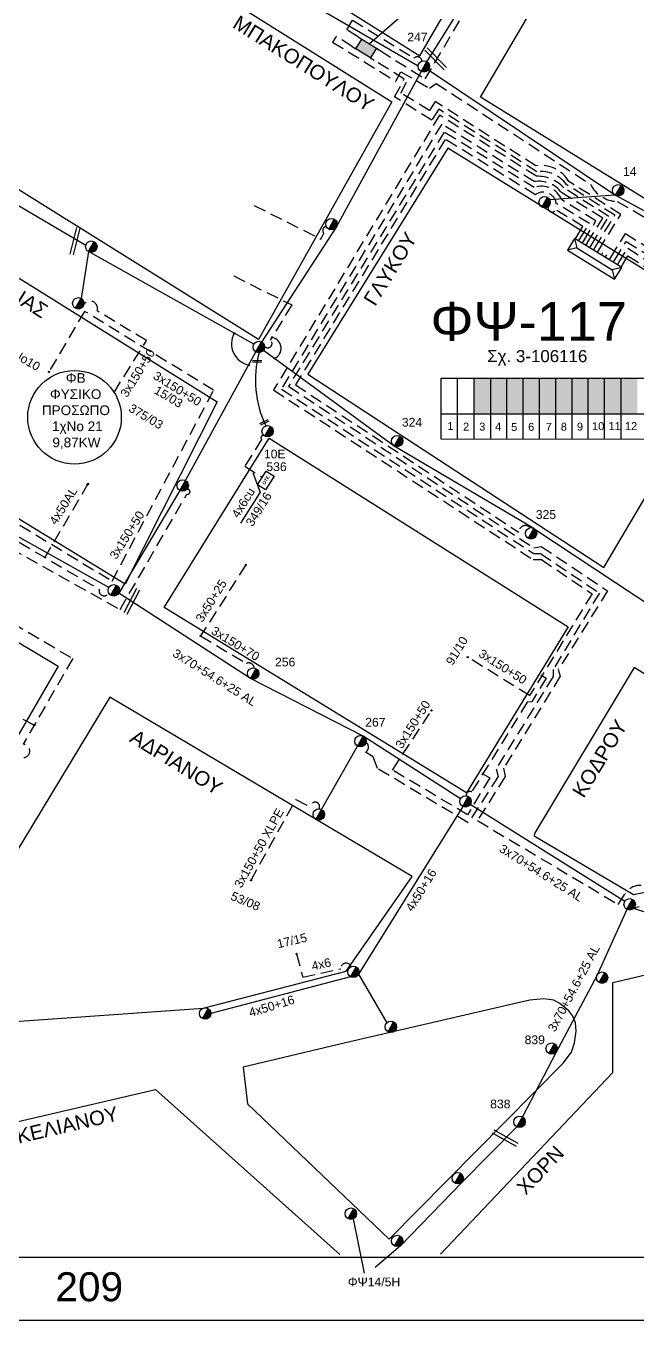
# Model space of a CAD drawing. Header units: millimetres. Extents: x 1421 to 10994, y 848 to 1896.
# Drawn here: x 10390.6 to 10516.9, y 848.3 to 1115.7 of the extents above; entities that cross this region are included whole.
import ezdxf
from ezdxf.enums import TextEntityAlignment as Align

# ---------------------------------------------------------------- set-up
doc = ezdxf.new("R2010")
doc.units = ezdxf.units.MM
doc.linetypes.add('DASHED', pattern=[19.05, 12.7, -6.35])
for name, color, linetype, lineweight in [('3x150+50', 7, 'Continuous', 30), ('3x150+50 XLPE', 7, 'SYN_LINE', 30), ('3x150+70', 7, 'Continuous', 30), ('3x50+25', 7, 'Continuous', 30), ('3x70+54.6+25 AL', 7, 'SYN_LINE', 30), ('4x50+16', 7, 'Continuous', 30), ('4x6', 7, 'SYN_LINE', 30), ('Pillar Υποσταθμού', 7, 'SYN_LINE', 30), ('Άγνωστα', 7, 'Continuous', 30), ('Υπόγεια καλώδια Παροχών ΧΤ   4x50AL', 7, 'DASHED', 30), ('Υπόγεια καλώδια Παροχών ΧΤ   4x6', 7, 'DASHED', 30)]:
    doc.layers.add(name, color=color, linetype=linetype, lineweight=lineweight)
for name, color, linetype in [('Link Box 4 Διευθύνσεων', 7, 'Continuous'), ('Pillar OTE', 7, 'Continuous'), ('TEXT ΚΑΛΩΔΙΩΝ', 7, 'Continuous'), ('ΑΓΝΩΣΤΟ ΕΝΑΕΡΙΟ ΚΑΛΩΔΙΟ', 7, 'Continuous'), ('ΑΓΝΩΣΤΟ ΥΠΟΓΕΙΟ ΚΑΛΩΔΙΟ', 7, 'DASHED'), ('Επιγραφές - Σχήματα', 7, 'Continuous'), ('Μηχανική τομή', 7, 'Continuous'), ('Στύλος ΦΜ', 7, 'Continuous'), ('Στύλος ΦΜ @ 1', 7, 'Continuous'), ('Συνδέσεις', 7, 'Continuous'), ('Τομή', 7, 'Continuous'), ('Υποσταθμός πόλεως', 7, 'Continuous'), ('Υπόβαθρο ΔΕΗ', 7, 'Continuous')]:
    doc.layers.add(name, color=color, linetype=linetype)
doc.styles.add('arial', font='arial.ttf', dxfattribs={"height": 3})
doc.styles.get("Standard").update_dxf_attribs({"font": 'arial.ttf', "height": 1.8})
doc.linetypes.add('SYN_LINE', pattern='A,0.5,-0.0001,["/\\/\\/\\/",Standard,S=0.1,R=0,X=0,Y=-0.05],-0.25', length=0.7501)
doc.dimstyles.new('ISO-25', dxfattribs={"dimtxt": 2.5, "dimasz": 2.5, "dimexe": 1.25, "dimexo": 0.625, "dimtad": 1, "dimtxsty": 'Standard', "dimcen": 2.5, "dimadec": 0, "dimazin": 0, "dimtfac": 1, "dimtmove": 0, "dimatfit": 3, "dimfxl": 1, "dimarcsym": 0})

# ---------------------------------------------------------------- blocks, each defined once
blk = doc.blocks.new('ΥΠΑΡΧΩΝ ΤΣΙΜΕΝΤΕΝΙΟΣ ΣΤΥΛΟΣ')
at = {"layer": 'Στύλος ΦΜ'}
blk.add_hatch(color=7, dxfattribs=at).paths.add_polyline_path([(-1.29, -2.28, 0.574793), (2.62, 0, 0.268822), (1.3, 2.27)])
at = {"layer": 'Στύλος ΦΜ', "color": 7}
blk.add_line((-1.29, -2.28), (1.3, 2.27), dxfattribs=at)
blk.add_circle((0, 0), 2.62, dxfattribs=at)
at = {"layer": 'Στύλος ΦΜ', "flags": 4}
for tag, p in [('ΑΡΙΘΜΟΣ', (-4.68, 8.05)), ('ΤΥΠΟΣ', (-4.91, 3.03))]:
    blk.add_attdef(tag, p, '', height=4, dxfattribs=at)
blk = doc.blocks.new('LINK BOX 4 ΑΝΑΧΩΡΗΣΕΩΝ')
at = {"layer": 'Link Box 4 Διευθύνσεων', "ltscale": 40}
blk.add_hatch(color=256, dxfattribs=at).paths.add_polyline_path([(-3.54, 0), (-3.54, -4.67), (3.54, -4.67), (3.54, 0)])
for p, q in [((-3.54, 0), (-5.33, 0)), ((5.33, 0), (3.54, 0)), ((-3.54, -4.67), (-5.33, -4.67)), ((5.33, -4.67), (3.54, -4.67))]:
    blk.add_line(p, q, dxfattribs=at)
blk.add_lwpolyline([(-3.54, -4.67), (-3.54, 0), (3.54, 0), (3.54, -4.67)], close=True, dxfattribs=at)
blk = doc.blocks.new('ΥΠΟΣΤΑΘΜΟΣ ΠΟΛΕΩΣ 13 ΑΝΑΧΩΡΗΣΕΩΝ')
at = {"layer": 'Υποσταθμός πόλεως', "ltscale": 40}
for p, q in [((-11.12, -2.82), (-11.12, -4)), ((-9.53, -2.82), (-9.53, -4)), ((-7.77, -2.82), (-7.77, -4)), ((-5.99, -2.82), (-5.99, -4)), ((-4.14, -2.82), (-4.14, -4)), ((-2.3, -2.82), (-2.3, -4)), ((-0.43, -2.82), (-0.43, -4)), ((1.54, -2.82), (1.54, -4)), ((3.43, -2.82), (3.43, -4)), ((5.39, -2.82), (5.39, -4)), ((7.32, -2.82), (7.32, -4)), ((9.32, -2.82), (9.32, -4)), ((11.11, -2.82), (11.11, -4))]:
    blk.add_line(p, q, dxfattribs=at)
blk.add_lwpolyline([(-11.43, 2.82), (11.43, 2.82), (11.43, -2.82), (-11.43, -2.82)], close=True, dxfattribs=at)
for points in [[(-8.62, 0), (-11.43, 2.82)], [(-11.43, -2.82), (-8.62, 0)], [(-8.62, 0), (8.62, 0)], [(8.62, 0), (11.43, 2.82)], [(11.43, -2.82), (8.62, 0)]]:
    blk.add_lwpolyline(points, dxfattribs=at)
at = {"layer": 'Υποσταθμός πόλεως', "linetype": 'SYN_LINE', "ltscale": 40, "flags": 1}
for tag, p in [('ΜΕΤΑΣΧΗΜΑΤΙΣΜΟΣ', (12.22, 1.68)), ('ΙΣΧΥΣ', (12.2, -1.11)), ('ΑΡΙΘΜΟΣ', (12.32, -3.83))]:
    blk.add_attdef(tag, p, '', height=1.8, dxfattribs=at)
blk = doc.blocks.new('ΤΟΜΗ')
at = {"layer": 'Τομή', "ltscale": 40}
for p, q in [((11.3, -0.6), (-11.4, -0.6)), ((11.3, -3.4), (-11.4, -3.4))]:
    blk.add_line(p, q, dxfattribs=at)
blk = doc.blocks.new('_ΣΥΝΔΕΣΗ')
at = {"layer": 'Συνδέσεις', "linetype": 'SYN_LINE', "ltscale": 40}
blk.add_hatch(color=256, dxfattribs=at).paths.add_polyline_path([(0.5, 0, 1), (-0.5, 0, 1)])
at = {"layer": 'Συνδέσεις'}
blk.add_circle((0, 0), 0.5, dxfattribs=at)
blk = doc.blocks.new('ΜΗΧΑΝΙΚΗ ΤΟΜΗ')
at = {"layer": 'Μηχανική τομή', "ltscale": 40}
for p, q in [((-3.8, 1.2), (3.8, 1.2)), ((3.8, -0.3), (-3.8, -0.3))]:
    blk.add_line(p, q, dxfattribs=at)
blk = doc.blocks.new('PILLAR ΟΤΕ')
at = {"layer": 'Pillar OTE', "ltscale": 40}
blk.add_lwpolyline([(-3.31, 2.02), (3.39, 2.02), (3.39, -1.99), (-3.31, -1.99)], close=True, dxfattribs=at)
at = {"layer": 'Pillar OTE', "insert": (-1.81, 0.71), "char_height": 1.3575, "width": 109.961, "attachment_point": 1}
blk.add_mtext('{\\fArial|b1|i0|c161|p34;OTE}', dxfattribs=at)

msp = doc.modelspace()

# ---------------------------------------------------------------- hatches: boundary and pattern name
at = {"layer": 'Pillar Υποσταθμού', "linetype": 'Continuous', "lineweight": -3, "ltscale": 0.2}
h = msp.add_hatch(color=151, dxfattribs=at)
h.dxf.hatch_style = 1
h.paths.add_polyline_path([(10483.24, 1035.57), (10486.68, 1035.56), (10486.68, 1042.93), (10483.24, 1042.93)])
h = msp.add_hatch(color=133, dxfattribs=at)
h.dxf.hatch_style = 1
h.paths.add_polyline_path([(10489.98, 1042.93), (10486.68, 1042.93), (10486.68, 1035.56), (10489.98, 1035.56)])
h = msp.add_hatch(color=27, dxfattribs=at)
h.dxf.hatch_style = 1
h.paths.add_polyline_path([(10493.36, 1035.56), (10493.36, 1042.93), (10489.98, 1042.93), (10489.98, 1035.56)])
h = msp.add_hatch(color=1, dxfattribs=at)
h.dxf.hatch_style = 1
h.paths.add_polyline_path([(10496.76, 1042.93), (10493.36, 1042.93), (10493.36, 1035.56), (10496.76, 1035.56)])
h = msp.add_hatch(color=2, dxfattribs=at)
h.dxf.hatch_style = 1
h.paths.add_polyline_path([(10500.1, 1042.93), (10496.76, 1042.93), (10496.76, 1035.56), (10500.1, 1035.55)])
h = msp.add_hatch(color=173, dxfattribs=at)
h.dxf.hatch_style = 1
h.paths.add_polyline_path([(10500.1, 1035.55), (10503.48, 1035.55), (10503.48, 1042.93), (10500.1, 1042.93)])
for color, points in [(30, [(10506.82, 1042.93), (10503.48, 1042.93), (10503.48, 1035.55), (10506.82, 1035.55)]), (85, [(10510.19, 1042.93), (10506.82, 1042.93), (10506.82, 1035.55), (10510.19, 1035.54)]), (5, [(10510.19, 1035.54), (10513.6, 1035.54), (10513.6, 1042.93), (10510.19, 1042.93)]), (6, [(10516.99, 1042.93), (10513.6, 1042.93), (10513.6, 1035.54), (10516.99, 1035.54)])]:
    msp.add_hatch(color=color, dxfattribs=at).paths.add_polyline_path(points)

# ---------------------------------------------------------------- linework, layer by layer
at = {"lineweight": -3, "ltscale": 0.2}
msp.add_circle((10400.67, 1034.84), 9.67, dxfattribs=at)
at = {"layer": '3x150+50', "color": 62, "linetype": 'DASHED', "lineweight": -3, "ltscale": 0.2}
msp.add_lwpolyline([(10408.86, 1039.97), (10415.53, 1050.67), (10405.36, 1056.81, 0.842879), (10402.62, 1058.21, 1.511845)], format="xyb", dxfattribs=at)
at = {"layer": '3x150+50 XLPE', "color": 6, "linetype": 'DASHED', "lineweight": -3, "ltscale": 0.2}
for points in [[(10459.29, 1113.42), (10456.93, 1114.89), (10458.08, 1116.87), (10470.8, 1109.04, -0.579433), (10472.49, 1108.43, 1.371127)], [(10508.21, 1069.87), (10512.35, 1076.56), (10502.35, 1082.9, 0.275808), (10496.2, 1085.55), (10475.93, 1098.51), (10474.5, 1096.2), (10466.78, 1101.04), (10468.79, 1104.7), (10462.56, 1108.61)], [(10349.83, 1017.51, 0.4604), (10349.92, 1020.58), (10356.81, 1032.31), (10408.43, 1001.01), (10429.42, 1040.43), (10402.74, 1056.72), (10395.4, 1044.22)]]:
    msp.add_lwpolyline(points, format="xyb", dxfattribs=at)
at = {"layer": '3x150+50 XLPE', "color": 5, "linetype": 'DASHED', "lineweight": -3, "ltscale": 0.2}
for points in [[(10458.05, 1111.44), (10454.73, 1113.52), (10454, 1112.33), (10467.04, 1104.27), (10468.11, 1106.19), (10474.03, 1102.83), (10475.41, 1103.8), (10507.28, 1082.96, 0.277749), (10512.81, 1079.42), (10535.94, 1066.24, 0.544329), (10538.84, 1063.75, -17.91471)], [(10509.01, 1069.38), (10513.57, 1076.75), (10502.85, 1083.54, 0.308142), (10495.98, 1086.77), (10475.18, 1100.06), (10474.05, 1098.22), (10468.08, 1101.8), (10469.81, 1105.03)]]:
    msp.add_lwpolyline(points, format="xyb", dxfattribs=at)
at = {"layer": '3x150+50 XLPE', "color": 173, "linetype": 'DASHED', "lineweight": -3, "ltscale": 0.2}
for points in [[(10507.43, 1070.35), (10511.11, 1076.31), (10501.76, 1082.2, 0.225029), (10496.14, 1084.62), (10476.11, 1097.26), (10441.8, 1040.48), (10495.45, 1005.43), (10497.15, 1005.43), (10507.61, 998.36), (10494.72, 977.35), (10481.93, 985.28)], [(10497.26, 981.48), (10498.11, 980.97), (10495.2, 976.08), (10494.24, 975.99), (10482.74, 957.46, 0.574818), (10481.59, 956.65, -4.275157)]]:
    msp.add_lwpolyline(points, format="xyb", dxfattribs=at)
at = {"layer": '3x150+50 XLPE', "color": 30, "linetype": 'DASHED', "lineweight": -3, "ltscale": 0.2}
for points in [[(10506.64, 1070.84), (10509.83, 1075.99), (10501.31, 1081.24, 0.280062), (10495.65, 1083.51), (10476.54, 1095.41), (10443.42, 1040.67), (10495.56, 1006.69), (10496.99, 1006.69), (10509.12, 998.53), (10499.6, 982.73), (10499.56, 981.26), (10487.81, 962.24), (10488.23, 960.6), (10482.03, 951.07), (10463.26, 962.29), (10462.4, 964.72), (10460.82, 965.62, 0.513708), (10460.91, 967.72, -2.016451)], [(10437.14, 939.18), (10446.43, 955.89), (10449.49, 954.23, -1.425212), (10451.21, 953.95, 1.264342)]]:
    msp.add_lwpolyline(points, format="xyb", dxfattribs=at)
at = {"layer": '3x150+50 XLPE', "color": 85, "linetype": 'DASHED', "lineweight": -3, "ltscale": 0.2}
for points in [[(10505.89, 1071.31), (10508.43, 1075.43), (10501.35, 1079.74, 0.411644), (10495.67, 1082.28), (10477.07, 1093.75), (10444.89, 1041.23), (10495.58, 1007.85), (10497.09, 1008.14), (10510.84, 998.97), (10500.64, 982.73), (10501.04, 981.33), (10489.35, 962.33), (10489.63, 960.6), (10483.94, 951.51), (10513.01, 934.21), (10514.44, 936.41, -0.556552), (10520.91, 936.26), (10524.37, 936.96)], [(10371.44, 1002.08), (10400.3, 984.99), (10390.06, 967.29, -0.94324), (10390.18, 964.52, 2.251351)], [(10524.83, 934.67), (10521.16, 933.93, 0.122941), (10516.19, 933.34, 7.526103)]]:
    msp.add_lwpolyline(points, format="xyb", dxfattribs=at)
at = {"layer": '3x150+50 XLPE', "color": 2, "linetype": 'DASHED', "lineweight": -3, "ltscale": 0.2}
for points in [[(10505.13, 1071.77), (10507.06, 1074.88), (10500.22, 1078.98, 0.57103), (10495.9, 1080.82), (10477.29, 1092.25), (10446.34, 1041.53), (10492.46, 1011.09, -0.678902), (10494.85, 1012.02, 15.680783)], [(10350.33, 1017.22, 0.695692), (10351.16, 1019.46), (10356.41, 1028.31), (10405.79, 999.28, 0.910249), (10407.74, 998.54, 26.677857)]]:
    msp.add_lwpolyline(points, format="xyb", dxfattribs=at)
at = {"layer": '3x150+50 XLPE', "color": 62, "linetype": 'DASHED', "lineweight": -3, "ltscale": 0.2}
for points in [[(10504.46, 1072.19), (10505.74, 1074.26), (10500.1, 1077.72, -1.233816), (10498.79, 1078.61, -9.63293)], [(10351.42, 1016.57, 0.800783), (10352.3, 1018.39), (10357.08, 1026.26), (10370.45, 1018.61), (10370.78, 1017.11), (10410.08, 995.1), (10423.88, 1018.95, 1.36239), (10423.88, 1019.93, 111.825281)]]:
    msp.add_lwpolyline(points, format="xyb", dxfattribs=at)
at = {"layer": '3x150+50 XLPE', "color": 1, "linetype": 'DASHED', "lineweight": -3, "ltscale": 0.2}
msp.add_lwpolyline([(10511.48, 1067.85), (10514.54, 1072.8), (10544.41, 1054.04), (10561.03, 1046.58), (10561.94, 1043.84), (10574.82, 1047.5), (10573.05, 1052.86, -0.740693), (10574.4, 1053.81, -1)], format="xyb", dxfattribs=at)
at = {"layer": '3x150+50 XLPE', "color": 27, "linetype": 'DASHED', "lineweight": -3, "ltscale": 0.2}
msp.add_lwpolyline([(10512.3, 1067.34), (10514.68, 1071.18), (10542.93, 1053.5), (10560, 1045.98), (10561.46, 1041.97), (10574.28, 1045.95), (10576.75, 1037.7), (10578.27, 1038.25)], dxfattribs=at)
at = {"layer": '3x150+50 XLPE', "color": 151, "linetype": 'DASHED', "lineweight": -3, "ltscale": 0.2}
msp.add_lwpolyline([(10513.15, 1066.81), (10514.98, 1069.76), (10542.41, 1052.54), (10558.94, 1044.94), (10563.6, 1029.9, -0.522517), (10566.01, 1017.17), (10573.12, 993.97)], format="xyb", dxfattribs=at)
at = {"layer": '3x150+50 XLPE', "color": 133, "linetype": 'DASHED', "lineweight": -3, "ltscale": 0.2}
msp.add_lwpolyline([(10513.92, 1066.34), (10515.04, 1068.17), (10541.17, 1051.79), (10558.03, 1044.3), (10562.58, 1028.7, -0.460917), (10566.14, 1021.24), (10575.35, 994.65)], format="xyb", dxfattribs=at)
at = {"layer": '3x150+50 XLPE', "color": 2, "linetype": 'DASHED', "lineweight": -3, "ltscale": 0.2}
msp.add_lwpolyline([(10403.44, 1021.06), (10394.53, 1005.9)], dxfattribs=at)
at = {"layer": '3x150+50 XLPE', "color": 85, "linetype": 'DASHED', "lineweight": -3, "ltscale": 0.2}
msp.add_lwpolyline([(10392.35, 971.25), (10382.05, 976.42)], dxfattribs=at)
at = {"layer": '3x150+50 XLPE', "color": 173, "linetype": 'DASHED', "lineweight": -3, "ltscale": 0.2}
msp.add_lwpolyline([(10485.04, 961.16), (10486.47, 960.36), (10481.91, 952.73), (10466.4, 961.95), (10474.43, 974.28)], dxfattribs=at)
at = {"layer": '3x150+70', "color": 133, "linetype": 'DASHED', "lineweight": -3, "ltscale": 0.2}
msp.add_lwpolyline([(10463.8, 1110.58), (10473.14, 1104.73), (10507.8, 1163.26, 0.405678), (10515.32, 1176.13), (10520.97, 1184.66), (10519.53, 1189.63), (10528.93, 1204.21), (10510.72, 1266.61), (10521.96, 1280.08), (10565, 1255.03), (10579.61, 1277.78)], format="xyb", dxfattribs=at)
at = {"layer": '3x150+70', "color": 30, "linetype": 'DASHED', "lineweight": -3, "ltscale": 0.2}
msp.add_lwpolyline([(10426.73, 989.65), (10436.19, 983.99, -0.526687), (10437.8, 983.04)], format="xyb", dxfattribs=at)
at = {"layer": '3x50+25', "color": 30, "linetype": 'DASHED', "lineweight": -3, "ltscale": 0.2}
msp.add_lwpolyline([(10436.06, 1004.33), (10426.73, 989.65)], dxfattribs=at)
at = {"layer": '3x70+54.6+25 AL', "color": 173, "linetype": 'SYN_LINE', "lineweight": -3, "ltscale": 15}
for points in [[(10506.65, 1165.17), (10488.56, 1132.59), (10473.45, 1108.34)], [(10407.75, 999.65), (10375.56, 1017.61), (10342.08, 1038.96), (10325.26, 1051.46)]]:
    msp.add_lwpolyline(points, dxfattribs=at)
at = {"layer": '3x70+54.6+25 AL', "color": 1, "linetype": 'SYN_LINE', "lineweight": -3, "ltscale": 15}
msp.add_lwpolyline([(10385.91, 1160.45), (10409.43, 1144.59), (10423.23, 1136.24), (10442.24, 1124.53), (10471.69, 1107.44)], dxfattribs=at)
at = {"layer": '3x70+54.6+25 AL', "color": 6, "linetype": 'SYN_LINE', "lineweight": -3, "ltscale": 15}
msp.add_lwpolyline([(10472.28, 1106.29), (10454.76, 1074.08), (10439.33, 1050.37)], dxfattribs=at)
at = {"layer": '3x70+54.6+25 AL', "color": 62, "linetype": 'SYN_LINE', "lineweight": -3, "ltscale": 15}
for points in [[(10473.81, 1106.62), (10512.45, 1080.69), (10530.12, 1071.18), (10540.52, 1065.25)], [(10498.83, 1079.84), (10512.3, 1080.79)], [(10437.71, 1049.92), (10403.56, 1069.06)], [(10423.61, 1021.75), (10438.17, 1048.32)], [(10422.44, 1019.71), (10409.8, 998.49)]]:
    msp.add_lwpolyline(points, dxfattribs=at)
at = {"layer": '3x70+54.6+25 AL', "color": 151, "linetype": 'SYN_LINE', "lineweight": -3, "ltscale": 15}
msp.add_lwpolyline([(10349.14, 1104.17), (10373.1, 1087.98), (10402.99, 1070.36)], dxfattribs=at)
at = {"layer": '3x70+54.6+25 AL', "color": 62, "linetype": 'SYN_LINE', "lineweight": -3, "ltscale": 10}
msp.add_lwpolyline([(10403.57, 1069.05), (10402.04, 1059.39)], dxfattribs=at)
at = {"layer": '3x70+54.6+25 AL', "color": 2, "linetype": 'SYN_LINE', "lineweight": -3, "ltscale": 15}
for points in [[(10495.6, 1011.87), (10466.75, 1028.89), (10439.69, 1048.65)], [(10495.6, 1011.87), (10520.82, 995.18)]]:
    msp.add_lwpolyline(points, dxfattribs=at)
at = {"layer": '3x70+54.6+25 AL', "color": 30, "linetype": 'SYN_LINE', "lineweight": -3, "ltscale": 15}
for points in [[(10480.41, 956.02), (10460.34, 968.95), (10437.02, 980.86), (10409.8, 998.49)], [(10451.72, 953.8), (10459.17, 966.91)]]:
    msp.add_lwpolyline(points, dxfattribs=at)
at = {"layer": '3x70+54.6+25 AL', "color": 85, "linetype": 'SYN_LINE', "lineweight": -3, "ltscale": 15}
for points in [[(10514.39, 934.82), (10482.46, 954.86)], [(10514.81, 933.18), (10508.57, 919.47), (10500.1, 903.57), (10493.22, 890.32)]]:
    msp.add_lwpolyline(points, dxfattribs=at)
at = {"layer": '3x70+54.6+25 AL', "color": 2, "linetype": 'SYN_LINE', "lineweight": -3, "ltscale": 15}
msp.add_arc((10459.51, 1042.5), 21.46, 164.6703, 206.0733, dxfattribs=at)
at = {"layer": '4x50+16', "color": 85, "linetype": 'Continuous', "lineweight": -3, "ltscale": 15}
for points in [[(10480.88, 954.46), (10459.38, 919.78), (10465.19, 909.73)], [(10457.72, 919.24), (10428.85, 911.66)]]:
    msp.add_lwpolyline(points, dxfattribs=at)
at = {"layer": '4x50+16', "color": 85, "linetype": 'Continuous', "lineweight": -3, "ltscale": 0.2}
msp.add_lwpolyline([(10538.18, 926.39), (10516.19, 933.34)], dxfattribs=at)
at = {"layer": '4x6', "color": 85, "linetype": 'DASHED', "lineweight": -3, "ltscale": 0.2}
msp.add_lwpolyline([(10446.53, 923.98), (10447.85, 919.15), (10455.67, 920.92, -0.827355), (10457.84, 921.35, 13.43009)], format="xyb", dxfattribs=at)
at = {"layer": 'Pillar Υποσταθμού', "linetype": 'Continuous', "lineweight": -3, "ltscale": 40}
for points in [[(10476.47, 1030.29), (10476.47, 1042.93), (10520.38, 1042.93), (10520.38, 1030.27), (10476.47, 1030.29)], [(10479.8, 1030.29), (10479.8, 1042.93)], [(10483.24, 1030.29), (10483.24, 1042.93)], [(10486.68, 1030.28), (10486.68, 1042.93)], [(10489.98, 1030.28), (10489.98, 1042.93)], [(10493.36, 1030.28), (10493.36, 1042.93)], [(10496.76, 1030.27), (10496.76, 1042.93)], [(10500.1, 1030.27), (10500.1, 1042.93)], [(10503.48, 1030.27), (10503.48, 1042.93)], [(10506.82, 1030.26), (10506.82, 1042.93)], [(10510.19, 1030.27), (10510.19, 1042.93)], [(10513.6, 1030.27), (10513.6, 1042.93)], [(10476.47, 1035.57), (10520.38, 1035.53)]]:
    msp.add_lwpolyline(points, dxfattribs=at)
at = {"layer": 'ΑΓΝΩΣΤΟ ΕΝΑΕΡΙΟ ΚΑΛΩΔΙΟ', "color": 5, "linetype": 'Continuous', "lineweight": -3, "ltscale": 15}
for points in [[(10492.05, 888.27), (10480.75, 876.85), (10468, 863.7), (10462.83, 859.18)], [(10458.27, 869.24), (10460.5, 858.01)]]:
    msp.add_lwpolyline(points, dxfattribs=at)
at = {"layer": 'ΑΓΝΩΣΤΟ ΥΠΟΓΕΙΟ ΚΑΛΩΔΙΟ', "color": 6, "linetype": 'DASHED', "lineweight": -3, "ltscale": 0.2}
msp.add_lwpolyline([(10437.77, 1078.61), (10451.55, 1071.66), (10452.18, 1072.84, -0.616009), (10452.69, 1074.25, -0.806114)], format="xyb", dxfattribs=at)
at = {"layer": 'ΑΓΝΩΣΤΟ ΥΠΟΓΕΙΟ ΚΑΛΩΔΙΟ', "color": 2, "linetype": 'DASHED', "lineweight": -3, "ltscale": 0.2}
msp.add_lwpolyline([(10433.59, 1064.03), (10445.55, 1058.04), (10441.13, 1050.78, -1.146354), (10439.9, 1049.54, -3.206123)], format="xyb", dxfattribs=at)
at = {"layer": 'Υπόβαθρο ΔΕΗ', "lineweight": -3, "ltscale": 15}
for points in [[(10993.76, 1895.53), (8825.35, 1895.54), (8825.27, 848.33), (10993.76, 848.32)], [(10855.44, 1855.69), (8838.35, 1855.69), (8838.27, 861.33), (10836.6, 861.33)]]:
    msp.add_lwpolyline(points, close=True, dxfattribs=at)
at = {"layer": 'Υπόβαθρο ΔΕΗ', "lineweight": -3, "ltscale": 0.1}
for points in [[(10499.18, 1156.18), (10408.53, 1209.36), (10381.24, 1166.45), (10472.01, 1109.52)], [(10375.52, 1156.89), (10466.26, 1100.01), (10438.68, 1050.88), (10345.62, 1108.97)], [(10512.58, 1148.73), (10525.37, 1141.66), (10545.19, 1078.63), (10539, 1067.34), (10484.53, 1100.94)], [(10338.21, 1095.38), (10430.18, 1038.02), (10411.12, 1000.35), (10312.12, 1060.94)], [(10538.92, 1052.62), (10477.8, 1090.4), (10448.91, 1043.77), (10510.04, 1003.81)], [(10419.17, 995.56), (10440.92, 1030.5), (10502.65, 991.52), (10481.67, 957.28)], [(10358.24, 1006.78), (10397.28, 983.4), (10363.4, 924.96), (10322.6, 949.59)], [(10516.34, 983.13), (10495.73, 948.87), (10495.63, 948.4), (10516.16, 936.24), (10549.61, 942.95), (10553.73, 959.82)], [(10407.95, 977), (10389.81, 946.94), (10372.05, 918.2), (10386.44, 909.84), (10427.23, 912.76), (10456.82, 920.38), (10470.45, 939.96)], [(10492.63, 913.95), (10456.68, 905.6), (10435.53, 900.56), (10436.4, 893), (10465.71, 865.02), (10501.68, 901.37), (10503.4, 903.66), (10504.02, 905.62), (10504.36, 907.98), (10504.17, 909.75), (10503.63, 911.13), (10502.79, 912.2), (10500.94, 913.7), (10499.75, 914.39), (10497.67, 914.66), (10494.79, 914.39)]]:
    msp.add_lwpolyline(points, close=True, dxfattribs=at)
at = {"layer": 'Υπόβαθρο ΔΕΗ', "lineweight": -3}
msp.add_lwpolyline([(10461.56, 1111.99), (10469.42, 1118.83)], dxfattribs=at)
at = {"layer": 'Υπόβαθρο ΔΕΗ', "lineweight": -3, "ltscale": 0.1}
for points in [[(10439, 1019.35), (10435, 1012.93)], [(10476.31, 861.94), (10511.89, 899.48), (10511.88, 918.06), (10556.47, 928.51), (10560.95, 921.26), (10562.33, 919.03), (10563.73, 917.52), (10565.54, 915.65), (10566.55, 914.6), (10545.38, 875.15), (10535.99, 861.4)], [(10372.22, 861.48), (10362.65, 876.35), (10366.48, 884.1), (10417.38, 895.98), (10455.48, 861.86)]]:
    msp.add_lwpolyline(points, dxfattribs=at)
at = {"layer": 'Υπόβαθρο ΔΕΗ', "lineweight": -3}
for centre, radius, start, end in [((10437.6, 1050.01), 4.48, 151.0701, 258.3703), ((10441.09, 1049.07), 2.27, 293.3069, 80.7688)]:
    msp.add_arc(centre, radius, start, end, dxfattribs=at)
at = {"layer": 'Υπόγεια καλώδια Παροχών ΧΤ   4x6', "color": 2, "linetype": 'DASHED', "lineweight": -3, "ltscale": 0.2}
msp.add_lwpolyline([(10439.84, 1031.02, 0.817151), (10439.31, 1030.27), (10435.84, 1024.7), (10439.43, 1022.46)], format="xyb", dxfattribs=at)

# ---------------------------------------------------------------- block references
at = {"layer": '3x150+50 XLPE', "color": 62, "linetype": 'DASHED', "lineweight": -3, "ltscale": 0.2, "xscale": -0.5000000000001477, "yscale": 0.5000000000003595, "zscale": 0.5, "rotation": 148.2797264025344}
msp.add_blockref('ΥΠΟΣΤΑΘΜΟΣ ΠΟΛΕΩΣ 13 ΑΝΑΧΩΡΗΣΕΩΝ', (10508.14, 1067.56), dxfattribs=at)
at = {"layer": 'Link Box 4 Διευθύνσεων', "lineweight": -3, "xscale": 0.4999999999999999, "yscale": 0.4999999999999999, "zscale": 0.4999999999999999, "rotation": 147.9045818825142}
msp.add_blockref('LINK BOX 4 ΑΝΑΧΩΡΗΣΕΩΝ', (10460.3, 1110.02), dxfattribs=at)
at = {"layer": 'Pillar OTE', "xscale": 0.5, "yscale": 0.5, "zscale": 0.5, "rotation": 58}
msp.add_blockref('PILLAR ΟΤΕ', (10440.2, 1021.76), dxfattribs=at)
at = {"layer": 'Μηχανική τομή', "xscale": 0.249999999999919, "yscale": 0.249999999999919, "zscale": 0.249999999999919}
for p, rotation in [((10438.39, 1046.27), 358.3924448752015), ((10439.94, 1033.69), 25.3804790709972)]:
    msp.add_blockref('ΜΗΧΑΝΙΚΗ ΤΟΜΗ', p, dxfattribs=dict(at, rotation=rotation))
at = {"layer": 'Στύλος ΦΜ @ 1', "color": 1, "lineweight": -3, "ltscale": 40}
ref = msp.add_blockref('ΥΠΑΡΧΩΝ ΤΣΙΜΕΝΤΕΝΙΟΣ ΣΤΥΛΟΣ', (10472.86, 1107.32), dxfattribs=dict(at, xscale=0.4499999999998181, yscale=0.4499999999998181, zscale=0.4499999999998181))
ref.add_attrib('ΑΡΙΘΜΟΣ', '247', (10469.43, 1112.48), dxfattribs={"layer": 'Στύλος ΦΜ', "height": 1.8, "flags": 4})
ref = msp.add_blockref('ΥΠΑΡΧΩΝ ΤΣΙΜΕΝΤΕΝΙΟΣ ΣΤΥΛΟΣ', (10513.03, 1081.71), dxfattribs=dict(at, xscale=0.4499999999998181, yscale=0.4499999999998181, zscale=0.4499999999998181))
ref.add_attrib('ΑΡΙΘΜΟΣ', '14', (10514.01, 1084.71), dxfattribs={"layer": 'Στύλος ΦΜ', "height": 1.8, "flags": 4})
at = {"layer": 'Στύλος ΦΜ @ 1', "color": 1, "lineweight": -3, "ltscale": 40, "xscale": 0.4499999999998181, "yscale": 0.4499999999998181, "zscale": 0.4499999999998181}
for p in [(10497.81, 1079.26), (10453.77, 1074.73), (10404.14, 1070.08), (10401.46, 1058.37), (10438.74, 1049.35), (10423.02, 1020.73), (10408.78, 999.08), (10481.46, 955.48), (10451.14, 952.78), (10515.39, 934.21), (10458.3, 920.26), (10509.68, 919.07), (10427.68, 911.66), (10466.03, 908.9), (10479.86, 877.63), (10457.78, 870.31), (10467.35, 864.68)]:
    msp.add_blockref('ΥΠΑΡΧΩΝ ΤΣΙΜΕΝΤΕΝΙΟΣ ΣΤΥΛΟΣ', p, dxfattribs=at)
at = {"layer": 'Στύλος ΦΜ @ 1', "color": 1, "lineweight": -3, "ltscale": 40}
ref = msp.add_blockref('ΥΠΑΡΧΩΝ ΤΣΙΜΕΝΤΕΝΙΟΣ ΣΤΥΛΟΣ', (10467.33, 1029.92), dxfattribs=dict(at, xscale=0.4499999999998181, yscale=0.4499999999998181, zscale=0.4499999999998181))
ref.add_attrib('ΑΡΙΘΜΟΣ', '324', (10468.31, 1032.91), dxfattribs={"layer": 'Στύλος ΦΜ', "height": 1.8, "flags": 4})
ref = msp.add_blockref('ΥΠΑΡΧΩΝ ΤΣΙΜΕΝΤΕΝΙΟΣ ΣΤΥΛΟΣ', (10440.57, 1031.94), dxfattribs=dict(at, xscale=0.4499999999998181, yscale=0.4499999999998181, zscale=0.4499999999998181))
ref.add_attrib('ΤΥΠΟΣ', '10Ε', (10439.81, 1026.35), dxfattribs={"layer": 'Στύλος ΦΜ', "height": 1.8, "flags": 4})
ref.add_attrib('ΑΡΙΘΜΟΣ', '536', (10440.32, 1023.73), dxfattribs={"layer": 'Στύλος ΦΜ', "height": 1.8, "flags": 4})
ref = msp.add_blockref('ΥΠΑΡΧΩΝ ΤΣΙΜΕΝΤΕΝΙΟΣ ΣΤΥΛΟΣ', (10495.01, 1010.85), dxfattribs=dict(at, xscale=0.4499999999998181, yscale=0.4499999999998181, zscale=0.4499999999998181))
ref.add_attrib('ΑΡΙΘΜΟΣ', '325', (10495.99, 1013.85), dxfattribs={"layer": 'Στύλος ΦΜ', "height": 1.8, "flags": 4})
ref = msp.add_blockref('ΥΠΑΡΧΩΝ ΤΣΙΜΕΝΤΕΝΙΟΣ ΣΤΥΛΟΣ', (10437.6, 981.88), dxfattribs=dict(at, xscale=0.4499999999998181, yscale=0.4499999999998181, zscale=0.4499999999998181))
ref.add_attrib('ΑΡΙΘΜΟΣ', '256', (10442.1, 983.37), dxfattribs={"layer": 'Στύλος ΦΜ', "height": 1.8, "flags": 4})
ref = msp.add_blockref('ΥΠΑΡΧΩΝ ΤΣΙΜΕΝΤΕΝΙΟΣ ΣΤΥΛΟΣ', (10459.75, 967.93), dxfattribs=dict(at, xscale=0.4499999999998181, yscale=0.4499999999998181, zscale=0.4499999999998181))
ref.add_attrib('ΑΡΙΘΜΟΣ', '267', (10460.74, 970.93), dxfattribs={"layer": 'Στύλος ΦΜ', "height": 1.8, "flags": 4})
ref = msp.add_blockref('ΥΠΑΡΧΩΝ ΤΣΙΜΕΝΤΕΝΙΟΣ ΣΤΥΛΟΣ', (10499.27, 904.41), dxfattribs=dict(at, xscale=0.4499999999998181, yscale=0.4499999999998181, zscale=0.4499999999998181))
ref.add_attrib('ΑΡΙΘΜΟΣ', '839', (10493.68, 905.33), dxfattribs={"layer": 'Στύλος ΦΜ', "height": 1.8, "flags": 4})
ref = msp.add_blockref('ΥΠΑΡΧΩΝ ΤΣΙΜΕΝΤΕΝΙΟΣ ΣΤΥΛΟΣ', (10492.63, 889.29), dxfattribs=dict(at, xscale=0.4499999999998181, yscale=0.4499999999998181, zscale=0.4499999999998181))
ref.add_attrib('ΑΡΙΘΜΟΣ', '838', (10486.56, 892.07), dxfattribs={"layer": 'Στύλος ΦΜ', "height": 1.8, "flags": 4})
at = {"layer": 'Συνδέσεις', "lineweight": -3, "xscale": 0.25, "yscale": 0.25, "zscale": 0.25}
for p in [(10433.68, 1052.18), (10441.45, 1051.31), (10436.7, 1045.63), (10441.98, 1046.98), (10395.4, 1044.22), (10403.38, 1020.96), (10403.44, 1021.07), (10394.53, 1005.91), (10436.07, 1004.34), (10426.74, 989.65), (10481.93, 985.28), (10497.26, 981.49), (10474.43, 974.28), (10392.35, 971.25), (10485.04, 961.17), (10437.14, 939.18), (10446.53, 923.98)]:
    msp.add_blockref('_ΣΥΝΔΕΣΗ', p, dxfattribs=at)
at = {"layer": 'Τομή', "lineweight": -3}
for p, xscale, yscale, zscale, rotation in [((10474.95, 1108.55), 0.2499999999999997, 0.2499999999999997, 0.2499999999999997, 134.6075157260785), ((10400.28, 1071.36), 0.2499999999999998, 0.2499999999999998, 0.2499999999999998, 75.90420014000136), ((10412.02, 997), 0.2499999999999998, 0.2499999999999998, 0.2499999999999998, 62.36042378378169), ((10489.97, 886.29), 0.2499999999999998, 0.2499999999999998, 0.2499999999999998, 331.1451765995207)]:
    msp.add_blockref('ΤΟΜΗ', p, dxfattribs=dict(at, xscale=xscale, yscale=yscale, zscale=zscale, rotation=rotation))

# ---------------------------------------------------------------- texts
at = {"layer": 'Pillar Υποσταθμού', "linetype": 'Continuous', "lineweight": -3, "ltscale": 30, "width": 11.2573, "attachment_point": 1, "rotation": 0.0036}
for s, insert, char_height in [('1', (10477.72, 1033.85), 1.63), ('2', (10480.96, 1033.72), 1.63), ('3', (10484.29, 1033.72), 1.63), ('4', (10487.59, 1033.72), 1.63), ('5', (10490.89, 1033.64), 1.63), ('6', (10494.41, 1033.67), 1.63), ('7', (10498.04, 1033.67), 1.63), ('8', (10501.16, 1033.69), 1.63), ('9', (10504.49, 1033.72), 1.63), ('10', (10507.61, 1033.82), 1.634), ('11', (10511, 1033.83), 1.634), ('12', (10514.41, 1033.83), 1.634)]:
    msp.add_mtext(s, dxfattribs=dict(at, insert=insert, char_height=char_height))
at = {"layer": 'TEXT ΚΑΛΩΔΙΩΝ', "lineweight": -3, "ltscale": 15, "style": 'arial'}
for s, rotation, p in [('3x70+54.6+25 AL', 327.8956, (10429.65, 981.08)), ('3x150+50', 327.6014, (10489.18, 983.31)), ('3x150+50', 57.6014, (10470.57, 971.39)), ('3x150+50 XLPE', 60.9283, (10438.78, 945.83)), ('3x70+54.6+25 AL', 327.8956, (10497.14, 940.71)), ('4x50+16', 58.1989, (10472.28, 937.17)), ('3x70+54.6+25 AL', 61.9338, (10503.83, 916.88)), ('4x6', 12.7804, (10451.66, 921.86)), ('4x50+16', 17.0403, (10441.4, 913.2))]:
    msp.add_text(s, height=1.8, rotation=rotation, dxfattribs=at).set_placement(p, align=Align.MIDDLE_CENTER)
at = {"layer": 'Άγνωστα', "lineweight": -3, "ltscale": 0.2, "char_height": 1.8, "attachment_point": 1, "style": 'arial'}
for s, insert, width, rotation in [('No10', (10388.63, 1048.94), 4.3736, 329.3848), ('3x150+50', (10410, 1039.74), 18.6352, 58), ('3x150+50', (10417.68, 1044.46), 18.6352, 328.0345), ('15/03', (10417.86, 1041.44), 4.3736, 329.3848), ('375/03', (10412.59, 1037.74), 4.3736, 329.3848), ('4x50AL', (10395.33, 1013.41), 18.6352, 58), ('3x150+50', (10407.79, 1006.28), 18.6352, 58), ('3x50+25', (10425.56, 993.28), 18.6352, 58), ('3x150+70', (10429.67, 991.77), 18.6352, 328.3823), ('91/10', (10477.28, 984.38), 4.3736, 59), ('53/08', (10433.46, 936.92), 18.6352, 337.1183), ('17/15', (10442.34, 926.88), 18.6352, 13.1247)]:
    msp.add_mtext(s, dxfattribs=dict(at, insert=insert, width=width, rotation=rotation))
at = {"layer": 'Άγνωστα', "color": 7, "lineweight": -3, "insert": (10485.95, 1048.72), "char_height": 2.5, "width": 4.551914400963142e-14, "attachment_point": 1}
msp.add_mtext('Σχ. 3-106116', dxfattribs=at)
at = {"layer": 'Άγνωστα', "lineweight": -3, "ltscale": 0.2, "insert": (10457.16, 857.12), "char_height": 1.8, "width": 18.6352, "attachment_point": 1, "style": 'arial'}
msp.add_mtext('ΦΨ14/5H', dxfattribs=at)
at = {"layer": 'Επιγραφές - Σχήματα', "lineweight": -3, "ltscale": 0.2, "insert": (10396.72, 858.21), "char_height": 6, "width": 19.6719, "attachment_point": 1}
msp.add_mtext('209', dxfattribs=at)
at = {"layer": 'Υπόβαθρο ΔΕΗ', "lineweight": -3, "ltscale": 0.1, "style": 'arial'}
for s, rotation, p in [('ΜΠΑΚΟΠΟΥΛΟΥ', 327.9209, (10448.01, 1107.91)), ('ΓΛΥΚΟΥ', 58.2155, (10465.91, 1065.51)), ('ΑΓ. ΣΟΦΙΑΣ', 328.0471, (10384.9, 1062.55)), ('KOΔΡΟΥ', 58.9688, (10509.19, 964.34)), ('ΑΔΡΙΑΝΟΥ', 328.0471, (10421.72, 963.57)), ('ΑΓΓ. ΣΙΚΕΛΙΑΝΟΥ', 13.1329, (10392.61, 887.12)), ('XΟΡΝ', 46.5369, (10496.91, 879.32))]:
    msp.add_text(s, height=3, rotation=rotation, dxfattribs=at).set_placement(p, align=Align.MIDDLE_CENTER)
at = {"layer": 'Υπόβαθρο ΔΕΗ', "lineweight": -3, "attachment_point": 1}
for s, insert, char_height, width in [('ΦΨ-117', (10474.21, 1058.65), 8, 84.6573), ('{\\W8.64836; }ΦΒ \\P{\\W4.42067; }ΦΥΣΙΚΟ \\P{\\W2.28183; }ΠΡΟΣΩΠΟ', (10392.16, 1043.95), 2, 17.2548), ('{\\W5.64925; }1χΝο 21\\P{\\W5.75643; }9,87KW', (10391.63, 1033.97), 2, 17.2548)]:
    msp.add_mtext(s, dxfattribs=dict(at, insert=insert, char_height=char_height, width=width))
at = {"layer": 'Υπόγεια καλώδια Παροχών ΧΤ   4x50AL', "color": 7, "ltscale": 0.2, "char_height": 1.8, "attachment_point": 1, "rotation": 58}
for s, insert in [('4x6cu', (10432.99, 1014.82)), ('349/16', (10435.93, 1013.07))]:
    msp.add_mtext_dynamic_manual_height_columns(s, width=1.8, gutter_width=12.5, heights=[0.118], dxfattribs=dict(at, insert=insert))

# ---------------------------------------------------------------- leaders
at = {"layer": 'Επιγραφές - Σχήματα', "ltscale": 40}
msp.add_leader([(10437.49, 1023.35), (10439, 1019.35)], dimstyle='ISO-25', override={"dimasz": 0.5, "dimtad": 0}, dxfattribs=at)

doc.saveas('drawing.dxf')
